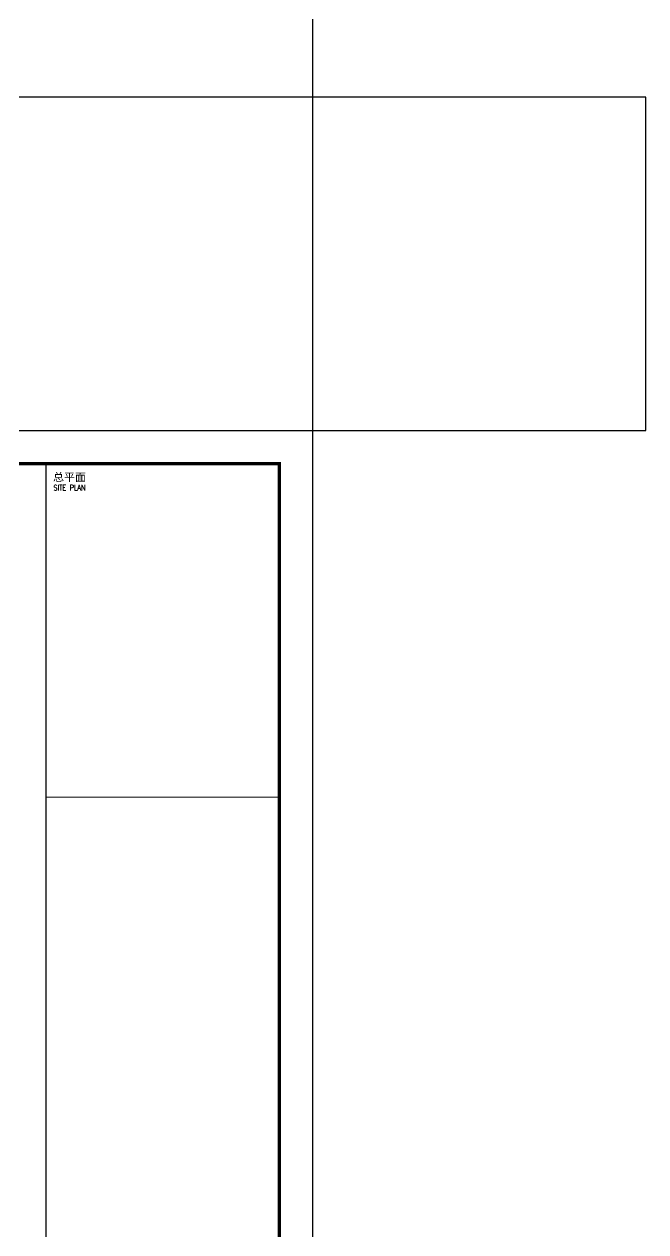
# Model space of a CAD drawing. Extents: x 13898408 to 14113608, y -853943 to -68012.
# Drawn here: x 14104281 to 14113608, y -836264 to -818150 of the extents above; entities that cross this region are included whole.
import ezdxf

# ---------------------------------------------------------------- set-up
doc = ezdxf.new("R2010")
doc.units = 0
doc.header["$LTSCALE"] = 1000
doc.header["$MEASUREMENT"] = 0
doc.layers.add('TK', color=4, linetype='Continuous')
doc.styles.add('ROMANS', font='romans', dxfattribs={"width": 0.65, "height": 231.275})
doc.styles.add('图签宋体', font='', dxfattribs={"height": 300})
doc.styles.get('图签宋体').set_extended_font_data('NSimSun')

# ---------------------------------------------------------------- blocks, each defined once
blk = doc.blocks.new('GeYuanFrame_01384210', base_point=(20.086, 4.526))
at = {"layer": 'TK'}
blk.add_lwpolyline([(20.086, 4.526), (20.086, 598.526), (861.086, 598.526), (861.086, 4.526)], close=True, dxfattribs=at)
blk = doc.blocks.new('GeYuanFrame_83466021', base_point=(20.09, 4.53))
at = {"layer": 'TK'}
blk.add_lwpolyline([(20.09, 4.53), (20.09, 598.53), (861.09, 598.53), (861.09, 4.53)], close=True, dxfattribs=at)
at = {"layer": 'TK', "const_width": 1}
blk.add_lwpolyline([(45.09, 588.53), (851.09, 588.53), (851.09, 14.53), (45.09, 14.53)], close=True, dxfattribs=at)
at = {"layer": 'TK'}
for points, const_width in [([(781.09, 588.53), (781.09, 14.53)], 0.4), ([(781.09, 488.5), (851.09, 488.5)], 0.35)]:
    blk.add_lwpolyline(points, dxfattribs=dict(at, const_width=const_width))
at = {"layer": 'TK', "style": '图签宋体'}
blk.add_text('总平面', height=2.4, dxfattribs=at).set_placement((783.23, 583.28))
at = {"layer": 'TK', "style": 'ROMANS', "width": 0.76}
blk.add_text('SITE PLAN', height=1.697, dxfattribs=at).set_placement((783.35, 580.49))

msp = doc.modelspace()

# ---------------------------------------------------------------- linework, layer by layer
at = {"ltscale": 0.5}
msp.add_lwpolyline([(14108608, -819243.1), (14108608, -824243.1), (14113608, -824243.1), (14113608, -819243.1)], close=True, dxfattribs=at)

# ---------------------------------------------------------------- block references
for name, p, xscale, yscale, zscale in [('GeYuanFrame_01384210', (13940408, -819243.1), 200, 200, 200), ('GeYuanFrame_83466021', (14066558, -853943.1), 50, 50, 50)]:
    msp.add_blockref(name, p, dxfattribs=dict(xscale=xscale, yscale=yscale, zscale=zscale))

doc.saveas('drawing.dxf')
